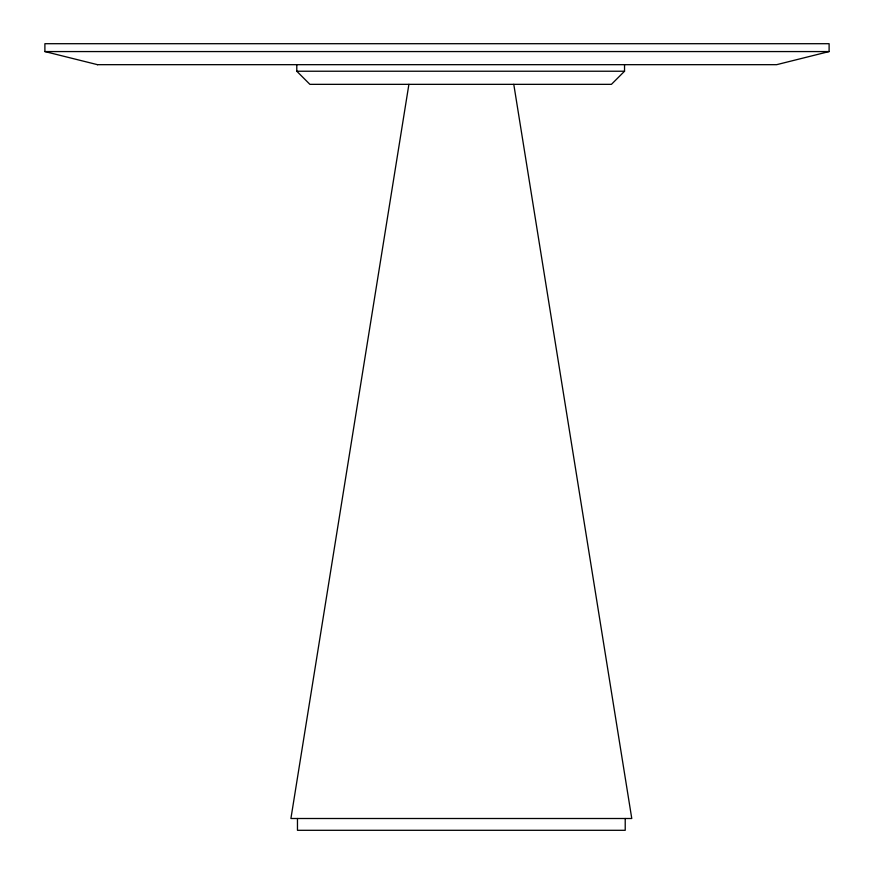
<?xml version="1.0" encoding="UTF-8"?>
<svg xmlns="http://www.w3.org/2000/svg" width="874" height="874" viewBox="0 0 874 874"><rect width="100%" height="100%" fill="white"/><g stroke="black" fill="none" stroke-linecap="round" stroke-linejoin="round"><path stroke-width="1.31" d="M408.901 84.341L290.911 818.501L631.771 818.501L513.781 84.341M624.539 64.676L624.539 71.231L611.429 84.341L309.899 84.341L296.789 71.231L296.789 64.676M97.527 64.676L44.891 51.566L44.891 43.7L829.109 43.7L829.109 51.566L776.647 64.676L97.342 64.676M44.891 51.566L829.109 51.566M296.789 71.231L624.539 71.231M625.216 818.501L625.216 830.3L297.466 830.3L297.466 818.501"/></g></svg>
